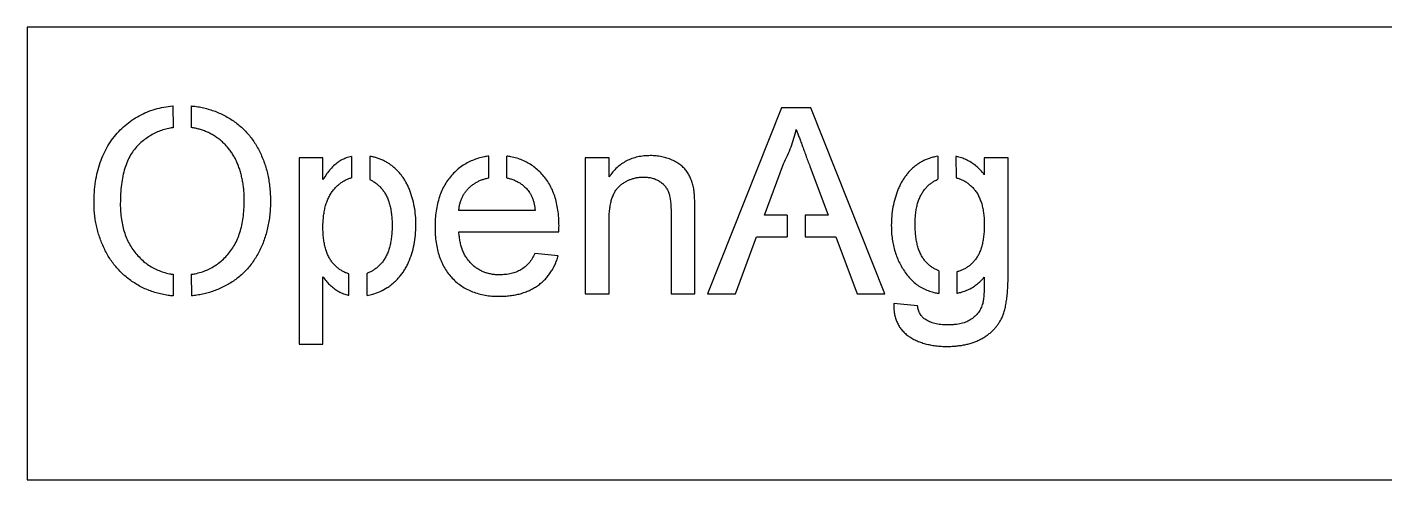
# Model space of a CAD drawing. Header units: millimetres. Extents: x -150 to 150, y -25 to 25.
# Drawn here: x -150 to 0, y -25 to 25 of the extents above; entities that cross this region are included whole.
import ezdxf

# ---------------------------------------------------------------- set-up
doc = ezdxf.new("R2010")
doc.units = ezdxf.units.MM

msp = doc.modelspace()

# ---------------------------------------------------------------- linework, layer by layer
at = {"color": 7, "linetype": 'Continuous', "lineweight": 25}
for p, q in [((150, 25), (-150, 25)), ((-150, 25), (-150, -25)), ((-133.83, 13.91), (-133.85, 16.3)), ((-131.83, 13.91), (-131.85, 16.3)), ((-66.67, 16.08), (-74.82, -4.47)), ((-63.4, 16.08), (-66.67, 16.08)), ((-55.24, -4.47), (-63.4, 16.08)), ((-119.95, 10.55), (-119.95, -10)), ((-117.32, 10.55), (-119.95, 10.55)), ((-117.32, 8.16), (-117.32, 10.55)), ((-114.15, 10.72), (-114.15, 8.36)), ((-112.15, 10.73), (-112.15, 8.17)), ((-99.01, 8.35), (-99, 10.75)), ((-97.01, 8.35), (-97, 10.75)), ((-88.34, 10.55), (-88.34, -4.47)), ((-85.71, 10.55), (-88.34, 10.55)), ((-85.71, 8.45), (-85.71, 10.55)), ((-49.39, 10.74), (-49.37, 8.2)), ((-47.39, 10.72), (-47.37, 8.36)), ((-44.25, 10.55), (-44.25, 8.7)), ((-41.62, 10.55), (-44.25, 10.55)), ((-41.62, -2.25), (-41.62, 10.55)), ((-68.54, 4.23), (-66.43, 9.91)), ((-63.52, 9.63), (-61.52, 4.23)), ((-93.88, 4.75), (-102.3, 4.75)), ((-76.23, -4.47), (-76.23, 4.72)), ((-85.71, -4.47), (-85.71, 3.58)), ((-78.86, 4.5), (-78.86, -4.47)), ((-66.03, 4.23), (-68.54, 4.23)), ((-66.03, 4.23), (-66.03, 1.85)), ((-64.03, 4.23), (-64.03, 1.85)), ((-61.52, 4.23), (-64.03, 4.23)), ((-102.3, 2.38), (-91.25, 2.38)), ((-71.75, -4.47), (-69.41, 1.85)), ((-69.41, 1.85), (-66.03, 1.85)), ((-64.03, 1.85), (-60.65, 1.85)), ((-60.65, 1.85), (-58.31, -4.47)), ((-91.32, -0.25), (-93.9, 0.01)), ((-133.87, -2.3), (-133.86, -4.69)), ((-131.87, -2.3), (-131.86, -4.69)), ((-117.32, -10), (-117.32, -2.58)), ((-114.45, -4.62), (-114.45, -2.24)), ((-112.45, -4.64), (-112.45, -2.19)), ((-49.29, -1.9), (-49.27, -4.4)), ((-47.29, -2.02), (-47.27, -4.38)), ((-88.34, -4.47), (-85.71, -4.47)), ((-78.86, -4.47), (-76.23, -4.47)), ((-74.82, -4.47), (-71.75, -4.47)), ((-58.31, -4.47), (-55.24, -4.47)), ((-51.63, -5.78), (-54.26, -5.52)), ((-119.95, -10), (-117.32, -10)), ((-150, -25), (150, -25))]:
    msp.add_line(p, q, dxfattribs=at)
for points, knots in [([(-142.61, 5.53), (-142.6, 5.95), (-142.59, 6.75), (-142.46, 7.92), (-142.25, 9.02), (-141.94, 10.05), (-141.56, 11.01), (-141.1, 11.91), (-140.53, 12.73), (-139.9, 13.48), (-139.19, 14.15), (-138.43, 14.74), (-137.62, 15.24), (-136.77, 15.64), (-135.86, 15.96), (-134.9, 16.18), (-134.22, 16.27), (-133.87, 16.3), (-133.85, 16.3)], [0, 0, 0, 0, 0.0752263, 0.1465747, 0.2145003, 0.27953, 0.342403, 0.4034961, 0.4637616, 0.5238644, 0.5832517, 0.641302, 0.6988978, 0.7562952, 0.8146278, 0.8743248, 0.9357833, 0.9390785, 0.9390785, 0.9390785, 0.9390785]), ([(-131.85, 16.3), (-131.72, 16.29), (-131.37, 16.25), (-130.81, 16.16), (-130.17, 16.01), (-129.54, 15.82), (-128.92, 15.59), (-128.33, 15.31), (-127.76, 15), (-127.21, 14.65), (-126.69, 14.26), (-126.21, 13.84), (-125.75, 13.39), (-125.34, 12.9), (-124.96, 12.38), (-124.61, 11.82), (-124.3, 11.23), (-124.02, 10.62), (-123.78, 9.99), (-123.57, 9.34), (-123.4, 8.66), (-123.28, 7.97), (-123.18, 7.25), (-123.13, 6.52), (-123.12, 6.02), (-123.11, 5.77)], [0.0620157, 0.0620157, 0.0620157, 0.0620157, 0.0855868, 0.1269077, 0.1679675, 0.2084496, 0.2490254, 0.2892805, 0.3300098, 0.3705977, 0.410466, 0.4500332, 0.4896882, 0.5291164, 0.5690368, 0.6097031, 0.6507589, 0.6925093, 0.7342191, 0.7767069, 0.8195518, 0.8633507, 0.9078385, 0.9533337, 1, 1, 1, 1]), ([(-133.83, 13.91), (-133.95, 13.89), (-134.29, 13.83), (-134.84, 13.71), (-135.46, 13.5), (-136.05, 13.22), (-136.62, 12.88), (-137.17, 12.48), (-137.69, 12.03), (-138.18, 11.5), (-138.59, 10.88), (-138.94, 10.18), (-139.22, 9.4), (-139.44, 8.54), (-139.6, 7.6), (-139.69, 6.58), (-139.7, 5.87), (-139.71, 5.5)], [0.0810113, 0.0810113, 0.0810113, 0.0810113, 0.110382, 0.1640479, 0.2167595, 0.2696011, 0.3230085, 0.3775814, 0.4334493, 0.4909219, 0.5506248, 0.6131169, 0.6798607, 0.7513577, 0.8282611, 0.910795, 1, 1, 1, 1]), ([(-126.01, 5.79), (-126.01, 6), (-126.02, 6.4), (-126.06, 6.98), (-126.12, 7.55), (-126.21, 8.1), (-126.33, 8.63), (-126.47, 9.14), (-126.64, 9.63), (-126.83, 10.1), (-127.05, 10.55), (-127.29, 10.97), (-127.56, 11.37), (-127.85, 11.74), (-128.17, 12.08), (-128.51, 12.4), (-128.87, 12.69), (-129.26, 12.96), (-129.66, 13.2), (-130.08, 13.4), (-130.5, 13.58), (-130.95, 13.72), (-131.39, 13.83), (-131.69, 13.88), (-131.83, 13.91)], [0, 0, 0, 0, 0.0508516, 0.0997525, 0.1474376, 0.1940858, 0.2391709, 0.2833398, 0.3265771, 0.3689363, 0.4105719, 0.4510506, 0.4908769, 0.5300443, 0.5689367, 0.6075779, 0.6464201, 0.6856794, 0.7247986, 0.763513, 0.8021725, 0.8407404, 0.8796494, 0.916269, 0.916269, 0.916269, 0.916269]), ([(-66.43, 9.91), (-66.28, 10.22), (-65.97, 10.83), (-65.6, 11.78), (-65.27, 12.73), (-65.11, 13.38), (-65.03, 13.71)], [0, 0, 0, 0, 0.253641, 0.504392, 0.752706, 1, 1, 1, 1]), ([(-65.03, 13.71), (-64.98, 13.58), (-64.89, 13.3), (-64.72, 12.88), (-64.55, 12.42), (-64.37, 11.92), (-64.17, 11.4), (-63.97, 10.83), (-63.75, 10.24), (-63.6, 9.83), (-63.52, 9.63)], [0, 0, 0, 0, 0.096605, 0.200731, 0.313492, 0.434329, 0.563574, 0.700567, 0.846852, 1, 1, 1, 1]), ([(-114.15, 10.72), (-114.25, 10.7), (-114.55, 10.63), (-115.03, 10.45), (-115.56, 10.16), (-116.04, 9.78), (-116.5, 9.32), (-116.93, 8.78), (-117.19, 8.37), (-117.32, 8.16)], [0.1930253, 0.1930253, 0.1930253, 0.1930253, 0.2531469, 0.3701895, 0.4848235, 0.6015105, 0.7250442, 0.8572665, 1, 1, 1, 1]), ([(-107.05, 3.15), (-107.05, 3.5), (-107.07, 4.18), (-107.21, 5.19), (-107.43, 6.15), (-107.7, 6.92), (-107.95, 7.5), (-108.16, 7.91), (-108.39, 8.29), (-108.65, 8.65), (-108.93, 8.98), (-109.23, 9.3), (-109.55, 9.58), (-109.89, 9.84), (-110.25, 10.07), (-110.62, 10.26), (-111.01, 10.43), (-111.41, 10.57), (-111.79, 10.67), (-112.04, 10.72), (-112.15, 10.73)], [0, 0, 0, 0, 0.0948102, 0.1866221, 0.2761672, 0.3641393, 0.4070572, 0.4492555, 0.4898988, 0.5298956, 0.5694908, 0.6084147, 0.6471564, 0.6861686, 0.7249048, 0.7634234, 0.8014751, 0.8399573, 0.8790035, 0.9087004, 0.9087004, 0.9087004, 0.9087004]), ([(-99, 10.75), (-99.16, 10.74), (-99.54, 10.68), (-100.15, 10.53), (-100.79, 10.3), (-101.4, 10.01), (-101.98, 9.66), (-102.52, 9.23), (-103.02, 8.74), (-103.47, 8.2), (-103.87, 7.6), (-104.2, 6.95), (-104.47, 6.24), (-104.68, 5.48), (-104.83, 4.67), (-104.92, 3.81), (-104.93, 3.22), (-104.94, 2.91)], [0.084428, 0.084428, 0.084428, 0.084428, 0.1243792, 0.1832521, 0.2406104, 0.297531, 0.3542103, 0.4117235, 0.470579, 0.5301615, 0.5902723, 0.6518407, 0.7150769, 0.7812865, 0.8504521, 0.9229808, 1, 1, 1, 1]), ([(-91.24, 3.06), (-91.25, 3.36), (-91.26, 3.94), (-91.35, 4.78), (-91.5, 5.58), (-91.7, 6.32), (-91.96, 7.02), (-92.29, 7.66), (-92.67, 8.25), (-93.12, 8.78), (-93.61, 9.26), (-94.13, 9.68), (-94.7, 10.03), (-95.29, 10.32), (-95.92, 10.54), (-96.49, 10.67), (-96.86, 10.73), (-97, 10.75)], [0, 0, 0, 0, 0.0773481, 0.1504636, 0.2197382, 0.2863293, 0.3497517, 0.4114463, 0.4716417, 0.5315765, 0.5905093, 0.6478326, 0.7047065, 0.7611676, 0.8183712, 0.8770346, 0.9136715, 0.9136715, 0.9136715, 0.9136715]), ([(-81.14, 10.81), (-81.38, 10.8), (-81.85, 10.79), (-82.54, 10.68), (-83.18, 10.49), (-83.78, 10.24), (-84.33, 9.9), (-84.84, 9.49), (-85.31, 9.01), (-85.57, 8.64), (-85.71, 8.45)], [0, 0, 0, 0, 0.134944, 0.263724, 0.387312, 0.507362, 0.626604, 0.747027, 0.871049, 1, 1, 1, 1]), ([(-76.36, 7.18), (-76.4, 7.36), (-76.48, 7.7), (-76.65, 8.19), (-76.86, 8.64), (-77.11, 9.06), (-77.42, 9.44), (-77.79, 9.78), (-78.25, 10.08), (-78.75, 10.34), (-79.31, 10.55), (-79.89, 10.7), (-80.51, 10.8), (-80.93, 10.81), (-81.14, 10.81)], [0, 0, 0, 0, 0.08179, 0.159947, 0.235238, 0.308524, 0.381907, 0.458505, 0.539714, 0.627019, 0.718115, 0.809318, 0.90355, 1, 1, 1, 1]), ([(-49.39, 10.74), (-49.5, 10.72), (-49.76, 10.67), (-50.15, 10.57), (-50.55, 10.43), (-50.94, 10.26), (-51.31, 10.06), (-51.67, 9.83), (-52.01, 9.57), (-52.33, 9.28), (-52.62, 8.97), (-52.9, 8.63), (-53.15, 8.27), (-53.39, 7.88), (-53.61, 7.47), (-53.87, 6.88), (-54.13, 6.11), (-54.36, 5.14), (-54.5, 4.13), (-54.52, 3.44), (-54.53, 3.09)], [0.0905804, 0.0905804, 0.0905804, 0.0905804, 0.1220431, 0.1608096, 0.1993671, 0.2374866, 0.2755772, 0.314036, 0.3524732, 0.3909051, 0.4295502, 0.468911, 0.5089245, 0.549981, 0.591877, 0.6353176, 0.7238349, 0.813185, 0.9051262, 1, 1, 1, 1]), ([(-44.25, 8.7), (-44.39, 8.87), (-44.66, 9.2), (-45.11, 9.63), (-45.59, 10), (-46.09, 10.29), (-46.63, 10.53), (-47.07, 10.65), (-47.32, 10.71), (-47.39, 10.72)], [0, 0, 0, 0, 0.13448, 0.2631214, 0.386769, 0.508467, 0.6285488, 0.7487761, 0.7913684, 0.7913684, 0.7913684, 0.7913684]), ([(-117.32, 2.92), (-117.32, 3.13), (-117.31, 3.56), (-117.25, 4.17), (-117.16, 4.75), (-117.04, 5.28), (-116.87, 5.78), (-116.67, 6.24), (-116.43, 6.65), (-116.16, 7.02), (-115.86, 7.35), (-115.55, 7.65), (-115.22, 7.89), (-114.89, 8.09), (-114.54, 8.25), (-114.29, 8.33), (-114.16, 8.36), (-114.15, 8.36)], [0, 0, 0, 0, 0.0870567, 0.1689715, 0.2460007, 0.3191517, 0.388387, 0.4542994, 0.5175749, 0.5794282, 0.6391123, 0.6952661, 0.7492352, 0.8007708, 0.8507361, 0.9000738, 0.9051564, 0.9051564, 0.9051564, 0.9051564]), ([(-112.15, 8.17), (-112.1, 8.15), (-111.94, 8.08), (-111.68, 7.92), (-111.37, 7.69), (-111.07, 7.42), (-110.78, 7.11), (-110.52, 6.76), (-110.3, 6.36), (-110.1, 5.92), (-109.95, 5.44), (-109.83, 4.92), (-109.74, 4.35), (-109.69, 3.75), (-109.68, 3.33), (-109.68, 3.11)], [0.1821132, 0.1821132, 0.1821132, 0.1821132, 0.2034084, 0.2542155, 0.3074787, 0.362207, 0.4201231, 0.4802716, 0.5426951, 0.6081167, 0.6769872, 0.7504861, 0.828128, 0.9113904, 1, 1, 1, 1]), ([(-102.3, 4.75), (-102.29, 4.89), (-102.26, 5.16), (-102.18, 5.55), (-102.06, 5.92), (-101.92, 6.27), (-101.73, 6.59), (-101.52, 6.9), (-101.26, 7.18), (-100.98, 7.44), (-100.67, 7.68), (-100.34, 7.88), (-100, 8.06), (-99.63, 8.19), (-99.3, 8.29), (-99.09, 8.34), (-99.01, 8.35)], [0, 0, 0, 0, 0.0654092, 0.1290854, 0.1902812, 0.2502232, 0.3098559, 0.3691776, 0.4290945, 0.4908222, 0.5526091, 0.6144864, 0.6754991, 0.7373764, 0.8002641, 0.8397849, 0.8397849, 0.8397849, 0.8397849]), ([(-97.01, 8.35), (-96.89, 8.32), (-96.63, 8.26), (-96.24, 8.14), (-95.86, 7.95), (-95.49, 7.74), (-95.15, 7.48), (-94.95, 7.28), (-94.84, 7.18)], [0.2864431, 0.2864431, 0.2864431, 0.2864431, 0.3915592, 0.5139978, 0.6357712, 0.7556993, 0.8763142, 1, 1, 1, 1]), ([(-85.71, 3.58), (-85.71, 3.81), (-85.7, 4.24), (-85.65, 4.87), (-85.56, 5.44), (-85.44, 5.95), (-85.28, 6.4), (-85.08, 6.8), (-84.86, 7.15), (-84.58, 7.43), (-84.29, 7.67), (-83.98, 7.88), (-83.66, 8.05), (-83.33, 8.2), (-82.98, 8.3), (-82.63, 8.39), (-82.25, 8.43), (-82, 8.44), (-81.87, 8.44)], [0, 0, 0, 0, 0.096028, 0.184208, 0.265513, 0.339739, 0.407095, 0.469284, 0.527539, 0.58227, 0.63561, 0.687571, 0.738602, 0.789408, 0.840568, 0.892506, 0.94526, 1, 1, 1, 1]), ([(-81.87, 8.44), (-81.71, 8.43), (-81.4, 8.42), (-80.95, 8.34), (-80.54, 8.2), (-80.16, 8), (-79.82, 7.76), (-79.54, 7.47), (-79.31, 7.14), (-79.13, 6.77), (-79.01, 6.33), (-78.92, 5.8), (-78.87, 5.18), (-78.86, 4.74), (-78.86, 4.5)], [0, 0, 0, 0, 0.083108, 0.162338, 0.238763, 0.313616, 0.386486, 0.456367, 0.525213, 0.594589, 0.672871, 0.765846, 0.874453, 1, 1, 1, 1]), ([(-51.89, 3.27), (-51.89, 3.47), (-51.89, 3.88), (-51.83, 4.46), (-51.75, 5), (-51.63, 5.51), (-51.48, 5.98), (-51.29, 6.4), (-51.06, 6.79), (-50.8, 7.14), (-50.52, 7.44), (-50.22, 7.71), (-49.91, 7.93), (-49.62, 8.1), (-49.44, 8.18), (-49.37, 8.2)], [0, 0, 0, 0, 0.0865795, 0.1677397, 0.24435, 0.3167833, 0.384391, 0.4490479, 0.5111836, 0.5713668, 0.6293594, 0.6849571, 0.7383946, 0.7910049, 0.8217451, 0.8217451, 0.8217451, 0.8217451]), ([(-47.37, 8.36), (-47.36, 8.36), (-47.23, 8.33), (-46.98, 8.26), (-46.63, 8.12), (-46.3, 7.93), (-45.98, 7.7), (-45.68, 7.42), (-45.38, 7.12), (-45.11, 6.77), (-44.88, 6.37), (-44.69, 5.94), (-44.53, 5.46), (-44.41, 4.95), (-44.32, 4.4), (-44.26, 3.8), (-44.26, 3.4), (-44.25, 3.18)], [0.1029966, 0.1029966, 0.1029966, 0.1029966, 0.1060059, 0.1574943, 0.2092313, 0.2616586, 0.3149162, 0.3707238, 0.4288502, 0.489075, 0.5511416, 0.6158884, 0.6837011, 0.7560519, 0.8324801, 0.9132958, 1, 1, 1, 1]), ([(-94.84, 7.18), (-94.78, 7.11), (-94.65, 6.97), (-94.48, 6.73), (-94.33, 6.46), (-94.19, 6.17), (-94.08, 5.85), (-93.99, 5.51), (-93.92, 5.14), (-93.89, 4.88), (-93.88, 4.75)], [0, 0, 0, 0, 0.1072792, 0.2170338, 0.3326059, 0.4515381, 0.5776233, 0.7103059, 0.8518355, 1, 1, 1, 1]), ([(-76.23, 4.72), (-76.23, 4.86), (-76.23, 5.13), (-76.23, 5.52), (-76.25, 5.88), (-76.26, 6.2), (-76.28, 6.49), (-76.3, 6.75), (-76.33, 6.98), (-76.35, 7.12), (-76.36, 7.18)], [0, 0, 0, 0, 0.1717926, 0.3302433, 0.4737622, 0.6056142, 0.724322, 0.8298695, 0.9204855, 1, 1, 1, 1]), ([(-133.86, -4.69), (-133.99, -4.68), (-134.35, -4.64), (-134.93, -4.55), (-135.59, -4.39), (-136.22, -4.2), (-136.84, -3.96), (-137.43, -3.68), (-138.01, -3.35), (-138.56, -2.99), (-139.07, -2.59), (-139.56, -2.17), (-140, -1.7), (-140.42, -1.21), (-140.79, -0.69), (-141.14, -0.14), (-141.44, 0.45), (-141.72, 1.05), (-141.95, 1.67), (-142.16, 2.29), (-142.32, 2.92), (-142.45, 3.56), (-142.54, 4.21), (-142.6, 4.87), (-142.61, 5.31), (-142.61, 5.53)], [0.0631965, 0.0631965, 0.0631965, 0.0631965, 0.0885336, 0.1314091, 0.1738139, 0.2157145, 0.2572472, 0.298848, 0.3406042, 0.3820294, 0.4229698, 0.4636322, 0.5040475, 0.5445912, 0.5849639, 0.6262652, 0.6679794, 0.7099427, 0.7513819, 0.7926186, 0.8339484, 0.8750081, 0.9164455, 0.9579066, 1, 1, 1, 1]), ([(-139.71, 5.5), (-139.71, 5.2), (-139.7, 4.63), (-139.6, 3.78), (-139.45, 2.99), (-139.24, 2.24), (-138.96, 1.54), (-138.63, 0.89), (-138.23, 0.29), (-137.77, -0.26), (-137.27, -0.76), (-136.74, -1.19), (-136.17, -1.55), (-135.57, -1.84), (-134.94, -2.08), (-134.37, -2.22), (-134.01, -2.28), (-133.87, -2.3)], [0, 0, 0, 0, 0.0759644, 0.1481252, 0.2172006, 0.2832999, 0.3472019, 0.4092995, 0.4704256, 0.5315881, 0.5917392, 0.6502577, 0.707303, 0.7642085, 0.8211475, 0.8791188, 0.9143584, 0.9143584, 0.9143584, 0.9143584]), ([(-131.87, -2.3), (-131.73, -2.28), (-131.36, -2.22), (-130.78, -2.07), (-130.14, -1.84), (-129.54, -1.54), (-128.97, -1.18), (-128.44, -0.74), (-127.93, -0.24), (-127.48, 0.32), (-127.08, 0.93), (-126.76, 1.61), (-126.48, 2.34), (-126.27, 3.13), (-126.12, 3.97), (-126.03, 4.86), (-126.02, 5.48), (-126.01, 5.79)], [0.0834101, 0.0834101, 0.0834101, 0.0834101, 0.1195453, 0.1768064, 0.2329565, 0.2885835, 0.3446667, 0.4016615, 0.4605401, 0.5204771, 0.5812129, 0.6434308, 0.7079609, 0.7753707, 0.8464137, 0.9211519, 1, 1, 1, 1]), ([(-123.11, 5.77), (-123.12, 5.52), (-123.13, 5.01), (-123.18, 4.27), (-123.29, 3.54), (-123.42, 2.84), (-123.6, 2.16), (-123.81, 1.49), (-124.07, 0.85), (-124.36, 0.23), (-124.69, -0.36), (-125.05, -0.92), (-125.44, -1.44), (-125.87, -1.93), (-126.33, -2.37), (-126.83, -2.78), (-127.35, -3.15), (-127.91, -3.48), (-128.49, -3.77), (-129.08, -4.03), (-129.68, -4.25), (-130.3, -4.43), (-130.92, -4.56), (-131.45, -4.64), (-131.76, -4.68), (-131.86, -4.69)], [0, 0, 0, 0, 0.0475596, 0.0939621, 0.1391115, 0.1836263, 0.227457, 0.2707025, 0.3136105, 0.3562605, 0.3983662, 0.4395565, 0.4800454, 0.5198885, 0.5596578, 0.5994213, 0.6392078, 0.6796684, 0.7200199, 0.7598589, 0.7995599, 0.8391991, 0.8789561, 0.9187943, 0.937838, 0.937838, 0.937838, 0.937838]), ([(-112.45, -4.64), (-112.23, -4.61), (-111.73, -4.49), (-110.98, -4.2), (-110.33, -3.85), (-109.83, -3.51), (-109.48, -3.22), (-109.15, -2.91), (-108.84, -2.57), (-108.56, -2.21), (-108.3, -1.82), (-108.06, -1.4), (-107.78, -0.8), (-107.48, -0.01), (-107.23, 0.99), (-107.07, 2.05), (-107.06, 2.78), (-107.05, 3.15)], [0.0883899, 0.0883899, 0.0883899, 0.0883899, 0.1483081, 0.2235374, 0.3018421, 0.341738, 0.3814046, 0.4213843, 0.461647, 0.5019408, 0.5432416, 0.5854402, 0.6288698, 0.7174981, 0.8083614, 0.9020781, 1, 1, 1, 1]), ([(-109.68, 3.11), (-109.68, 2.89), (-109.69, 2.45), (-109.74, 1.82), (-109.83, 1.23), (-109.95, 0.69), (-110.11, 0.19), (-110.31, -0.26), (-110.54, -0.67), (-110.81, -1.03), (-111.1, -1.34), (-111.4, -1.61), (-111.73, -1.84), (-112.06, -2.03), (-112.31, -2.13), (-112.44, -2.18), (-112.45, -2.19)], [0, 0, 0, 0, 0.0903442, 0.1743951, 0.2535914, 0.3271544, 0.396222, 0.4611967, 0.5229804, 0.5824259, 0.6393561, 0.6936323, 0.7458749, 0.7968635, 0.8466751, 0.8524887, 0.8524887, 0.8524887, 0.8524887]), ([(-91.25, 2.38), (-91.25, 2.51), (-91.25, 2.74), (-91.24, 2.96), (-91.24, 3.06)], [0, 0, 0, 0, 0.585392, 1, 1, 1, 1]), ([(-54.53, 3.09), (-54.52, 2.83), (-54.52, 2.33), (-54.43, 1.59), (-54.31, 0.88), (-54.12, 0.2), (-53.9, -0.46), (-53.61, -1.08), (-53.28, -1.68), (-52.9, -2.25), (-52.47, -2.77), (-52, -3.22), (-51.48, -3.61), (-50.92, -3.92), (-50.31, -4.17), (-49.76, -4.32), (-49.4, -4.38), (-49.27, -4.4)], [0, 0, 0, 0, 0.0692024, 0.1365011, 0.2018429, 0.2656872, 0.3285886, 0.3909981, 0.4530944, 0.5153109, 0.5769191, 0.6358875, 0.694137, 0.752384, 0.8109111, 0.8713118, 0.9088579, 0.9088579, 0.9088579, 0.9088579]), ([(-49.29, -1.9), (-49.39, -1.86), (-49.6, -1.77), (-49.92, -1.6), (-50.24, -1.38), (-50.54, -1.11), (-50.82, -0.81), (-51.07, -0.47), (-51.29, -0.07), (-51.48, 0.37), (-51.63, 0.86), (-51.75, 1.39), (-51.83, 1.98), (-51.89, 2.61), (-51.89, 3.04), (-51.89, 3.27)], [0.1654895, 0.1654895, 0.1654895, 0.1654895, 0.2081288, 0.2592732, 0.3114544, 0.3645364, 0.4198895, 0.4778161, 0.5381736, 0.6027948, 0.6714086, 0.7447688, 0.8237839, 0.9089797, 1, 1, 1, 1]), ([(-44.25, 3.18), (-44.26, 2.96), (-44.26, 2.54), (-44.32, 1.93), (-44.4, 1.36), (-44.52, 0.83), (-44.68, 0.35), (-44.86, -0.09), (-45.09, -0.48), (-45.35, -0.82), (-45.63, -1.12), (-45.93, -1.38), (-46.25, -1.6), (-46.58, -1.78), (-46.93, -1.92), (-47.17, -1.99), (-47.29, -2.02)], [0, 0, 0, 0, 0.0896534, 0.1734341, 0.2516259, 0.3245971, 0.3929732, 0.4577, 0.5184249, 0.5767944, 0.6330618, 0.6866529, 0.739015, 0.7903849, 0.8416662, 0.8911019, 0.8911019, 0.8911019, 0.8911019]), ([(-114.45, -2.24), (-114.52, -2.22), (-114.71, -2.17), (-115, -2.05), (-115.33, -1.86), (-115.64, -1.64), (-115.94, -1.37), (-116.23, -1.07), (-116.49, -0.73), (-116.71, -0.34), (-116.9, 0.1), (-117.05, 0.58), (-117.17, 1.1), (-117.26, 1.67), (-117.31, 2.28), (-117.32, 2.7), (-117.32, 2.92)], [0.1261962, 0.1261962, 0.1261962, 0.1261962, 0.1551223, 0.205786, 0.2568636, 0.3095251, 0.3639387, 0.4206774, 0.4799867, 0.5412203, 0.6059715, 0.6749203, 0.7479522, 0.8262406, 0.9101603, 1, 1, 1, 1]), ([(-104.94, 2.91), (-104.93, 2.62), (-104.92, 2.05), (-104.83, 1.21), (-104.69, 0.43), (-104.48, -0.3), (-104.21, -0.99), (-103.88, -1.62), (-103.49, -2.2), (-103.04, -2.73), (-102.54, -3.2), (-102, -3.61), (-101.41, -3.96), (-100.78, -4.24), (-100.11, -4.46), (-99.4, -4.62), (-98.64, -4.71), (-98.12, -4.72), (-97.86, -4.73)], [0, 0, 0, 0, 0.074655, 0.145503, 0.212586, 0.277147, 0.33898, 0.39887, 0.457956, 0.516575, 0.574539, 0.63207, 0.689295, 0.747498, 0.806929, 0.868686, 0.932649, 1, 1, 1, 1]), ([(-97.82, -2.36), (-97.97, -2.36), (-98.27, -2.35), (-98.71, -2.29), (-99.13, -2.19), (-99.53, -2.06), (-99.9, -1.89), (-100.27, -1.68), (-100.61, -1.43), (-100.93, -1.14), (-101.22, -0.82), (-101.48, -0.46), (-101.71, -0.07), (-101.9, 0.36), (-102.06, 0.81), (-102.17, 1.31), (-102.26, 1.83), (-102.29, 2.2), (-102.3, 2.38)], [0, 0, 0, 0, 0.062711, 0.123056, 0.18152, 0.238632, 0.295711, 0.353116, 0.410462, 0.469613, 0.529143, 0.589767, 0.651234, 0.714901, 0.781118, 0.850246, 0.923454, 1, 1, 1, 1]), ([(-93.9, 0.01), (-94, -0.18), (-94.19, -0.56), (-94.56, -1.06), (-94.98, -1.48), (-95.45, -1.81), (-95.97, -2.06), (-96.54, -2.24), (-97.16, -2.34), (-97.6, -2.35), (-97.82, -2.36)], [0, 0, 0, 0, 0.134546, 0.260233, 0.37968, 0.496133, 0.613242, 0.734521, 0.862961, 1, 1, 1, 1]), ([(-97.86, -4.73), (-97.65, -4.73), (-97.24, -4.72), (-96.63, -4.66), (-96.05, -4.57), (-95.51, -4.45), (-94.99, -4.28), (-94.5, -4.08), (-94.04, -3.84), (-93.61, -3.57), (-93.21, -3.25), (-92.83, -2.92), (-92.5, -2.55), (-92.2, -2.14), (-91.92, -1.72), (-91.69, -1.25), (-91.48, -0.77), (-91.38, -0.43), (-91.32, -0.25)], [0, 0, 0, 0, 0.073914, 0.144286, 0.212283, 0.277807, 0.340778, 0.402525, 0.462615, 0.522376, 0.581206, 0.639624, 0.697719, 0.755967, 0.815066, 0.874936, 0.936425, 1, 1, 1, 1]), ([(-117.32, -2.58), (-117.21, -2.73), (-116.99, -3.03), (-116.6, -3.44), (-116.17, -3.81), (-115.7, -4.13), (-115.19, -4.4), (-114.76, -4.55), (-114.52, -4.61), (-114.45, -4.62)], [0, 0, 0, 0, 0.1217769, 0.2425652, 0.3649444, 0.4896817, 0.6148507, 0.7406694, 0.7811972, 0.7811972, 0.7811972, 0.7811972]), ([(-48.36, -10.26), (-48.18, -10.26), (-47.82, -10.26), (-47.29, -10.21), (-46.78, -10.15), (-46.3, -10.06), (-45.83, -9.94), (-45.39, -9.8), (-44.97, -9.63), (-44.58, -9.43), (-44.21, -9.22), (-43.86, -8.98), (-43.54, -8.72), (-43.24, -8.44), (-42.97, -8.15), (-42.74, -7.84), (-42.52, -7.5), (-42.32, -7.15), (-42.15, -6.75), (-42.01, -6.29), (-41.89, -5.77), (-41.79, -5.18), (-41.71, -4.54), (-41.66, -3.83), (-41.63, -3.06), (-41.62, -2.53), (-41.62, -2.25)], [0, 0, 0, 0, 0.045391, 0.088871, 0.130876, 0.171526, 0.210623, 0.248748, 0.285663, 0.322011, 0.357383, 0.391952, 0.425695, 0.459002, 0.491601, 0.523978, 0.556759, 0.58949, 0.62453, 0.663945, 0.707731, 0.756226, 0.809783, 0.868198, 0.931584, 1, 1, 1, 1]), ([(-47.27, -4.38), (-47.22, -4.37), (-46.98, -4.33), (-46.57, -4.22), (-46.06, -4.02), (-45.56, -3.76), (-45.1, -3.43), (-44.66, -3.06), (-44.39, -2.77), (-44.25, -2.62)], [0.2200587, 0.2200587, 0.2200587, 0.2200587, 0.254227, 0.3765671, 0.4977034, 0.6191887, 0.7418179, 0.8685505, 1, 1, 1, 1]), ([(-44.25, -2.62), (-44.25, -2.8), (-44.25, -3.13), (-44.26, -3.61), (-44.27, -4.05), (-44.29, -4.43), (-44.31, -4.77), (-44.35, -5.06), (-44.38, -5.3), (-44.42, -5.45), (-44.43, -5.51)], [0, 0, 0, 0, 0.181617, 0.346213, 0.495256, 0.628819, 0.745478, 0.845446, 0.930128, 1, 1, 1, 1]), ([(-54.26, -5.52), (-54.26, -5.71), (-54.26, -6.09), (-54.2, -6.63), (-54.08, -7.13), (-53.9, -7.6), (-53.68, -8.03), (-53.4, -8.42), (-53.06, -8.78), (-52.68, -9.09), (-52.25, -9.36), (-51.79, -9.61), (-51.3, -9.81), (-50.77, -9.97), (-50.21, -10.11), (-49.62, -10.19), (-49, -10.26), (-48.58, -10.26), (-48.36, -10.26)], [0, 0, 0, 0, 0.0669142, 0.1299775, 0.1898995, 0.2470578, 0.3032757, 0.3584357, 0.4148886, 0.4722802, 0.5313965, 0.5914649, 0.6529609, 0.7170426, 0.7828748, 0.8520111, 0.9244757, 1, 1, 1, 1]), ([(-50.8, -7.27), (-50.91, -7.18), (-51.12, -7.01), (-51.36, -6.66), (-51.55, -6.25), (-51.6, -5.94), (-51.63, -5.78)], [0, 0, 0, 0, 0.2337387, 0.4702843, 0.7223258, 1, 1, 1, 1]), ([(-44.43, -5.51), (-44.49, -5.69), (-44.61, -6.04), (-44.89, -6.52), (-45.25, -6.93), (-45.61, -7.22), (-45.93, -7.42), (-46.2, -7.54), (-46.49, -7.66), (-46.81, -7.74), (-47.15, -7.81), (-47.51, -7.85), (-47.9, -7.89), (-48.17, -7.89), (-48.31, -7.89)], [0, 0, 0, 0, 0.115089, 0.224952, 0.334324, 0.445173, 0.502818, 0.562524, 0.625877, 0.692442, 0.763103, 0.837069, 0.916581, 1, 1, 1, 1]), ([(-48.31, -7.89), (-48.56, -7.88), (-49.03, -7.87), (-49.7, -7.76), (-50.3, -7.56), (-50.64, -7.36), (-50.8, -7.27)], [0, 0, 0, 0, 0.288196, 0.546576, 0.782076, 1, 1, 1, 1])]:
    msp.add_open_spline(points, degree=3, knots=knots, dxfattribs=at)

doc.saveas('drawing.dxf')
